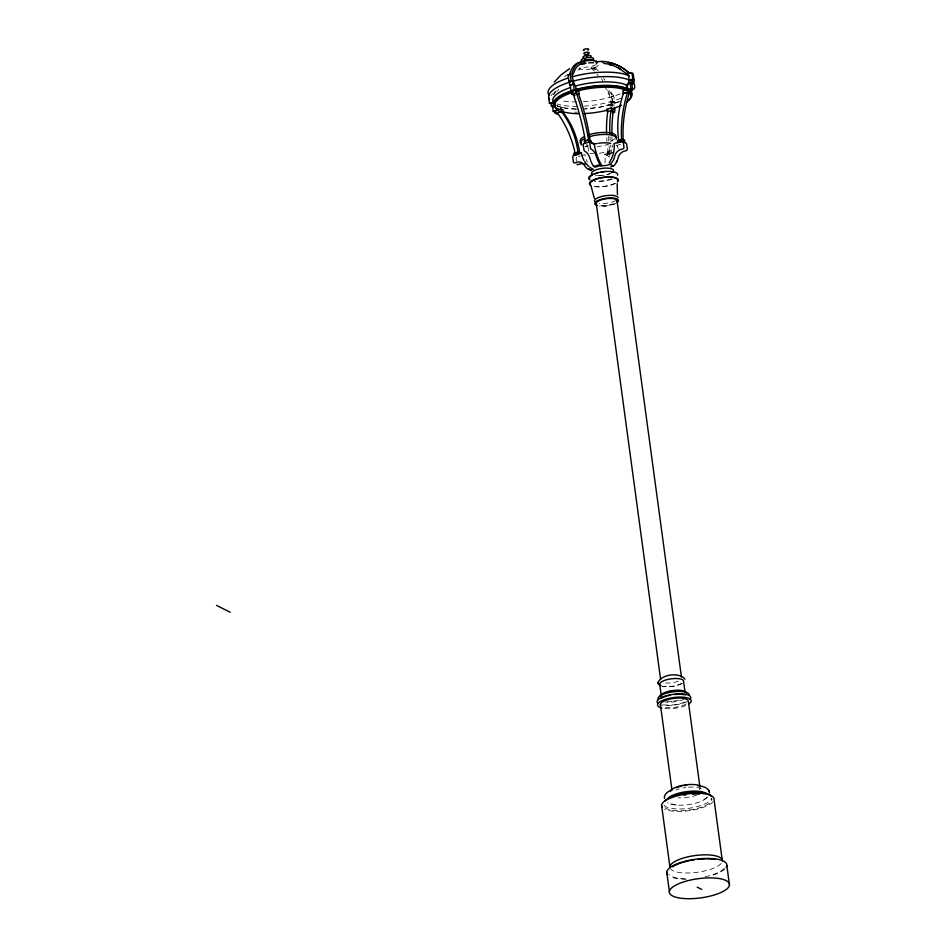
<?xml version="1.0" encoding="UTF-8"?>
<svg xmlns="http://www.w3.org/2000/svg" width="946" height="946" viewBox="0 0 946 946"><rect width="100%" height="100%" fill="white"/><g stroke="black" fill="none" stroke-linecap="round" stroke-linejoin="round"><path stroke-width="0.71" stroke-dasharray="4.73 3.55" d="M707.892 796.993L701.033 801.345M682.397 683.355L674.321 686.193L662.176 686.394M585.74 146.902L588.045 145.85M619.535 101.553L600.923 106.981L584.663 108.92M609.732 173.828L607.001 174.691M614.368 204.147L605.156 206.122L599.066 206.039M594.384 71.222A49.511 19.913 73.8 0 0 591.747 68.739L591.593 67.58L593.757 66.953A18.861 7.58 73.8 0 1 596.76 69.235A54.998 22.113 73.8 0 1 598.156 70.773M591.747 68.739L593.911 68.1A49.511 19.913 73.8 0 1 596.548 70.595M607.71 90.177A54.998 22.113 73.8 0 1 608.869 92.696L609.047 93.11A5.286 2.129 73.8 0 0 610.678 95.641L611.554 96.61L613.718 95.984L614.545 102.05L612.381 102.676L610.537 101.754L609.933 97.308A3.276 1.313 73.8 0 0 608.94 94.529A18.766 7.544 73.8 0 1 606.764 90.497A49.511 19.913 73.8 0 0 605.641 88.155M612.334 104.166L608.893 105.136A4.742 1.904 73.8 0 0 610.004 101.92L614.167 101.435L614.628 104.9L610.82 105.562L611.376 109.677M610.004 101.92L614.167 101.435M610.82 105.562L614.628 104.9M587.182 144.655L586.106 144.963L587.738 145.779M578.183 156.61L580.572 155.913M581.766 155.57L584.888 154.659A24.17 20.753 -63.4 0 0 586.213 159.661A26.015 22.326 -63.4 0 0 587.348 162.133M620.588 144.289L617.478 145.199A24.17 20.753 -63.4 0 1 617.643 149.208M607.143 152.46L609.638 153.713L609.957 156.031L607.45 154.777L607.143 152.46L611.471 151.206M607.628 152.708L611.412 151.608A95.475 38.384 73.8 0 1 610.667 145.329M604.991 162.96A26.015 10.465 73.8 0 0 605.121 159.295A24.17 9.72 73.8 0 0 604.742 154.281L611.234 152.389A24.17 9.72 73.8 0 1 611.341 153.252M609.129 153.453L612.913 152.353M609.638 153.713L613.966 152.46M606.374 155.097L611.778 153.524M604.742 154.281L608.869 156.338L609.957 156.031M604.151 175.294L595.531 175.589M576.209 109.086L563.792 107.891M676.307 805.046L667.864 803M557.194 105.928L562.09 107.596M578.964 68.396L580.099 68.963L579.945 67.805A18.861 16.188 -63.4 0 0 579.472 67.935M614.545 102.05L612.701 101.127L612.097 96.681A3.276 1.313 73.8 0 0 611.104 93.902A18.766 7.544 73.8 0 1 608.928 89.87M612.535 101.908L611.624 101.447A4.742 1.904 73.8 0 1 610.513 104.663L610.986 108.128M556.816 105.68A4.742 4.068 -63.4 0 0 557.253 105.692L558.105 106.118A4.742 4.068 -63.4 0 1 556.816 105.928M616.083 145.034L617.821 146.937L618.128 149.03M613.718 95.984L612.842 95.014A5.286 2.129 73.8 0 1 611.211 92.483L611.033 92.069A54.998 22.113 73.8 0 0 609.874 89.539M611.554 96.61L612.381 102.676M612.452 106.508L612.133 104.19A4.742 1.904 73.8 0 0 613.245 100.974M610.915 102.381L611.388 105.846M593.757 66.953L593.911 68.1M576.445 161.328L576.138 159.023A2.176 1.868 -63.4 0 1 576.717 157.237M588.755 151.124A24.17 9.72 73.8 0 1 587.868 146.654M620.824 98.242A43.398 13.847 -7.7 0 1 584.273 106.141M577.285 106.39A43.398 13.847 -7.7 0 1 557.123 104.001M618.944 101.719A39.791 12.688 -7.7 0 1 584.711 109.003M576.28 109.168A39.791 12.688 -7.7 0 1 564.36 107.974M563.177 107.714A39.791 12.688 -7.7 0 1 557.253 105.692M556.248 90.887A18.766 16.106 -63.4 0 1 553.694 94.6M564.596 76.839A54.998 47.194 -63.4 0 1 566.678 74.876M552.499 93.63A5.286 4.541 -63.4 0 1 552.204 94.162M551.873 94.671A5.286 4.541 -63.4 0 1 551.045 95.558M553.339 94.73A5.286 4.541 -63.4 0 0 553.635 94.186L553.836 93.772A54.998 47.194 -63.4 0 1 555.207 91.194M557.383 91.455A49.511 42.499 -63.4 0 1 558.755 89.066M577.805 70.205A49.511 42.499 -63.4 0 1 580.099 68.963M609.413 143.898A18.092 5.771 -7.7 0 1 597.34 146.595M587.561 146.618A18.092 5.771 -7.7 0 1 585.231 146.216M614.723 138.79A18.092 5.771 -7.7 0 1 610.324 141.403M611.814 149.728A15.704 5.014 -7.7 0 1 598.83 153.311M593.544 153.595A15.704 5.014 -7.7 0 1 589.997 153.37M611.341 172.964A11.056 3.524 -7.7 0 1 604.104 175.235M601.242 175.589A11.056 3.524 -7.7 0 1 595.968 175.53M611.542 178.865A13.67 4.363 -7.7 0 1 595.034 180.911M612.121 179.031A14.628 4.659 -7.7 0 1 594.455 181.23M615.515 183.323A14.628 4.659 -7.7 0 1 595.2 186.717M614.9 183.252A13.847 4.423 -7.7 0 1 593.107 185.96M615.775 200.611A11.967 3.819 -7.7 0 1 599.161 203.39M616.13 203.213A11.967 3.819 -7.7 0 1 599.516 205.992M596.276 64.529A9.933 3.169 -7.7 0 1 580.702 66.87M598.12 65.085A9.933 3.169 -7.7 0 1 590.41 68.999A9.933 3.169 -7.7 0 1 579.531 68.68M620.221 93.784A43.398 13.847 -7.7 0 1 582.287 101.766M576.682 101.932A43.398 13.847 -7.7 0 1 560.682 100.607M577.249 112.219A38.561 12.298 -7.7 0 1 574.66 112.125M608.869 156.338A2.176 0.875 73.8 0 1 609.366 157.249M609.07 145.921A120.603 48.483 73.8 0 0 609.673 153.299L608.172 152.554A95.475 38.384 73.8 0 1 607.297 145.022M608.81 141.12A120.603 48.483 73.8 0 1 608.68 136.401M610.217 140.398A95.475 38.384 73.8 0 1 609.981 136.768M606.977 141.344A95.475 38.384 73.8 0 1 606.741 137.714M612.488 147.422A120.603 48.483 73.8 0 1 612.322 144.986M612.109 141.368A120.603 48.483 73.8 0 1 611.908 134.297M597.009 74.226A49.511 19.913 73.8 0 1 598.298 75.905M591.593 67.58A18.861 7.58 73.8 0 1 594.596 69.862M601.431 78.743A54.998 22.113 73.8 0 1 602.756 80.848M603.595 78.104A54.998 22.113 73.8 0 1 604.92 80.209M681.723 683.509A12.062 3.843 -7.7 0 1 662.815 686.347M678.601 700.146A13.291 4.233 -7.7 0 1 672.984 701.152M671.837 701.258A13.291 4.233 -7.7 0 1 666.469 701.282M684.112 699.271A15.751 5.026 -7.7 0 1 665.168 702.109M684.502 702.157A15.751 5.026 -7.7 0 1 662.425 704.534M687.304 701.4A16.981 5.416 -7.7 0 1 661.526 704.912M685.755 705.527A16.981 5.416 -7.7 0 1 661.952 708.081M686.169 703.895A14.107 4.505 -7.7 0 1 664.057 707.206M697.048 794.912A15.751 5.026 -7.7 0 1 678.093 797.762M675.905 790.016A15.751 5.026 -7.7 0 1 679.24 788.858M683.071 787.935A15.751 5.026 -7.7 0 1 685.779 787.498M688.487 787.202A15.751 5.026 -7.7 0 1 701.719 789.52M706.686 797.774A20.552 6.551 -7.7 0 1 686.382 804.857A20.552 6.551 -7.7 0 1 667.344 801.995M664.033 805.2A24.324 7.757 -7.7 0 0 689.705 808.168A24.324 7.757 -7.7 0 0 711.688 798.046L711.924 799.784A24.324 7.757 -7.7 0 1 686.784 810.308A24.324 7.757 -7.7 0 1 663.702 804.963M712.87 801.889A26.476 8.443 -7.7 0 1 690.131 810.568A26.476 8.443 -7.7 0 1 664.53 809.137M721.195 863.438A26.476 8.443 -7.7 0 1 695.026 872.567A26.476 8.443 -7.7 0 1 670.501 868.889M724.34 868.298A29.101 9.283 -7.7 0 1 704.534 876.918M685.33 878.81A29.101 9.283 -7.7 0 1 668.621 874.293M724.612 869.185A30.331 9.673 -7.7 0 1 710.73 875.795M686.311 879.248A30.331 9.673 -7.7 0 1 670.135 876.587M699.78 787.226A14.107 4.505 -7.7 0 1 699.472 789.603M613.706 203.686A10.524 3.358 -7.7 0 1 598.96 205.27M678.258 681.12A10.524 3.358 -7.7 0 1 663.513 682.705"/><path stroke-width="1.42" d="M657.896 682.941C660.899 674.226 679.547 671.814 684.928 679.204M617.135 183.713L617.454 194.569M554.261 82.136L560.966 74.947L569.598 68.68M587.844 55.199C589.819 53.638 583.256 54.702 585.893 55.495M672.239 789.543C668.834 791.057 663.513 793.978 664.447 798.53M569.776 81.391L568.853 80.93L568.038 74.864L570.923 74.06A5.286 2.129 73.8 0 0 572.058 72.925L572.141 72.641A54.998 22.113 73.8 0 1 581.849 61.786A18.861 7.58 73.8 0 1 584.64 62.389L584.794 63.548A49.511 19.913 73.8 0 0 573.915 72.369A18.766 7.544 73.8 0 1 572.59 74.663A3.276 1.313 73.8 0 0 572.259 76.768L573.394 81.06A4.742 1.904 73.8 0 0 575.606 85.932L576.067 89.409L577.367 90.97M568.853 80.93L571.94 80.765M576.835 91.135L574.257 89.846L573.513 84.348L569.705 85.01L569.232 81.545L573.394 81.06M569.705 85.01L573.513 84.348M570.261 85.294L571.006 90.781L574.257 89.846M574.943 95.605L571.845 94.056L571.49 91.455L575.818 90.201L578.928 91.75L579.283 94.352L576.54 93.418L573.3 94.352A120.603 48.483 73.8 0 1 585.432 141.191M571.845 94.056L576.173 92.803L579.283 94.352M627.387 86.524L627.695 88.841L626.855 88.416L626.382 84.951A4.742 4.068 -63.4 0 0 629.007 79.984L630.769 79.464L632.472 80.315L632.933 83.78L630.154 83.248L630.899 88.747L632.59 89.586L631.857 84.099M548.633 97.249L549.449 103.315L551.211 102.807M631.053 79.606L633.938 79.665L633.122 73.599L630.379 72.913A5.286 4.541 -63.4 0 1 627.47 71.849L627.174 71.565A54.998 47.194 -63.4 0 0 601.94 61.384A18.861 16.188 -63.4 0 0 596.287 62.164L596.441 63.323M632.188 80.174L633.938 79.665M549.449 103.315L552.346 103.362L550.927 102.665L551.4 106.129L552.476 105.81L553.221 111.309L554.924 112.148M630.154 83.248L632.933 83.78M556.875 108.743L557.963 108.423M630.899 88.747L625.968 90.177L625.767 88.735L626.855 88.416M554.9 110.599L560.848 108.873L563.106 109.996L563.461 112.598L561.203 111.462L555.255 113.201L554.9 110.599L556.023 111.155M628.889 93.595L631.266 92.897L630.923 90.296L628.664 89.172L622.705 90.899L623.343 93.642L627.541 92.424L629.232 93.264A120.603 103.504 -63.4 0 0 623.237 140.457M553.221 111.309L558.152 109.878M630.639 90.154L632.59 89.586M623.059 93.5L629.007 91.774L631.266 92.897M611.222 107.891L606.894 109.145L607.249 111.746L611.577 110.493L614.675 112.042L614.332 109.44L611.222 107.891L611.577 110.493M614.332 109.44L614.805 110.114L614.439 107.359M612.511 112.669L614.675 112.042M584.687 143.402L584.38 141.084L588.708 139.831L591.203 141.084L591.522 143.39L592.598 143.083M589.216 140.091L584.38 141.084M590.718 140.836L590.174 141.001A95.475 38.384 73.8 0 0 578.739 94.505M590.103 141.829L583.611 143.721A2.176 0.875 73.8 0 0 583.28 145.176L584.108 150.58L586.213 152.152A8.703 3.5 73.8 0 1 590.127 158.952A11.79 4.742 73.8 0 0 593.757 166.461L595.105 167.135L601.609 165.254L600.249 164.58A11.79 4.742 73.8 0 1 596.619 157.06A8.703 3.5 73.8 0 0 592.704 150.272L590.6 148.699L589.772 143.295A2.176 0.875 73.8 0 1 590.103 141.829L594.23 143.887A24.17 9.72 73.8 0 0 595.247 149.232A26.015 10.465 73.8 0 0 600.947 164.107M578.633 151.845L573.844 153.24L574.163 155.546L578.952 154.163L578.633 151.845L580.891 152.98M624.809 142.621L624.502 140.315L622.232 139.18L617.454 140.576L617.762 142.881L617.194 142.598M575.109 153.098L577.982 152.259A95.475 81.947 -63.4 0 0 561.486 111.604L557.289 112.822A120.603 103.504 -63.4 0 1 575.109 153.098L574.825 152.956M618.377 140.304L620.588 139.89M593.284 169.251L590.694 169.996A11.79 10.11 -63.4 0 1 584.498 165.444A8.703 7.473 -63.4 0 0 577.639 162.05L574.849 162.854A1.372 1.183 -63.4 0 1 573.371 161.943L572.744 157.32A2.176 1.868 -63.4 0 1 573.595 155.262L581.494 152.968A24.17 20.753 -63.4 0 0 582.819 157.97A26.015 22.326 -63.4 0 0 583.966 160.43M610.809 166.839L613.398 166.082A11.79 10.11 -63.4 0 0 617.939 158.408A8.703 7.473 -63.4 0 1 623.402 151.431L626.193 150.627A1.372 1.183 -63.4 0 0 627.316 148.96L626.69 144.336A2.176 1.868 -63.4 0 0 625.377 142.905L621.983 141.214L614.084 143.508A24.17 20.753 -63.4 0 1 614.167 148.865A26.015 22.326 -63.4 0 1 609.2 162.747M623.52 140.599L624.502 140.315M618.956 142.539L622.551 141.498L622.232 139.18M593.757 166.461L600.249 164.58M607.427 165.136L610.004 164.391L613.398 166.082M568.038 74.864L568.759 74.687A5.286 2.129 73.8 0 0 569.894 73.552L569.977 73.268A54.998 22.113 73.8 0 1 579.685 62.412A18.861 7.58 73.8 0 1 581.258 62.507M586.65 56.263L587.868 56.192M600.639 165.893L606.457 165.42M610.868 195.266L613.647 195.432M697.852 785.7C702.275 786.15 709.027 787.356 709.488 792.925M596.287 62.164L597.423 62.732M629.007 79.984L628.688 75.668A3.276 2.803 -63.4 0 0 627.08 73.599A18.766 16.106 -63.4 0 1 623.296 71.411A49.511 42.499 -63.4 0 0 603.737 63.382M626.382 84.951L627.233 85.377A4.742 4.068 -63.4 0 0 627.636 85.116M625.767 88.735L626.808 90.603M570.852 81.072L571.774 81.533M569.232 81.545L570.154 82.006M571.006 90.781L572.034 91.301M571.49 91.455L573.04 92.235M621.262 139.464L621.546 139.606A120.603 103.504 -63.4 0 1 627.541 92.424M551.4 106.129L553.091 106.981M557.88 109.736L559.003 110.292A38.561 12.298 -7.7 0 1 572.33 92.495M555.255 113.201L557.513 114.324M216.516 605.393L230.28 612.275M697.167 887.171L701.696 889.429M616.284 162.05L616.792 161.104M658.735 684.679L657.789 682.527M590.943 185.522L594.336 198.424M708.767 790.348L708.968 791.081M631.987 73.031L632.815 79.097M630.769 79.464L631.242 82.941M628.664 89.172L629.007 91.774M726.859 865.614L729.484 885.078A30.331 9.673 -7.7 0 1 683.296 898.487A30.331 9.673 -7.7 0 1 685.507 881.341A30.331 9.673 -7.7 0 1 729.484 885.078M722.377 861.108L714.053 799.547A26.476 8.443 -7.7 0 0 685.495 794.167A26.476 8.443 -7.7 0 0 662.176 807.328M699.91 786.918L688.345 701.388A14.107 4.505 -7.7 0 0 673.126 698.515A14.107 4.505 -7.7 0 0 660.698 705.527M685.034 692.165L683.58 681.368A12.062 3.843 -7.7 0 0 672.133 678.72A12.062 3.843 -7.7 0 0 659.681 683.946L661.313 696.079A12.062 3.843 -7.7 0 1 661.857 695.014M617.076 200.93L681.427 676.898M588.708 139.831L589.015 142.148M596.216 203.165L660.568 679.133M660.379 704.392L671.944 789.922M575.818 90.201L576.173 92.803M572.484 80.599L572.945 84.064M570.202 74.226L571.017 80.304M661.573 805.188L669.898 866.749A26.476 8.443 -7.7 0 1 693.82 855.728A26.476 8.443 -7.7 0 1 721.774 858.968M666.741 872.07L669.378 891.534M560.848 108.873L561.203 111.462M555.385 106.224A38.561 12.298 -7.7 0 1 572.129 91.053M575.014 90.154A38.561 12.298 -7.7 0 1 626.619 89.149M630.048 91.774A38.561 12.298 -7.7 0 1 630.923 94.896M631.23 91.549A39.791 12.688 -7.7 0 1 628.499 100.051M556.615 108.553A39.791 12.688 -7.7 0 1 573.158 90.26M575.759 89.503A39.791 12.688 -7.7 0 1 627.695 88.841M630.237 93.228A38.561 12.298 -7.7 0 1 626.453 102.334M621.581 105.183A38.561 12.298 -7.7 0 1 612.062 108.861M608.042 109.996A38.561 12.298 -7.7 0 1 584.202 113.579M578.763 113.686A38.561 12.298 -7.7 0 1 562.196 111.557M576.481 91.242A38.561 12.298 -7.7 0 1 625.85 90.154M633.714 83.354A43.398 13.847 -7.7 0 1 633.737 89.397M549.673 99.614A43.398 13.847 -7.7 0 1 570.367 81.947M573.028 81.179A43.398 13.847 -7.7 0 1 629.859 80.398M629.634 82.337A4.742 4.068 -63.4 0 1 629.457 82.81M628.7 84.099A4.742 4.068 -63.4 0 1 628.014 84.809M553.717 102.984A39.791 12.688 -7.7 0 1 570.178 87.6M575.286 86.039A39.791 12.688 -7.7 0 1 627.233 85.377M631.372 89.101A39.791 12.688 -7.7 0 1 631.68 91.301M621.983 141.214A2.176 1.868 -63.4 0 1 623.308 142.633L623.934 147.269A1.372 1.183 -63.4 0 1 622.799 148.924L620.008 149.74A8.703 7.473 -63.4 0 0 614.545 156.717A11.79 10.11 -63.4 0 1 610.004 164.391M618.66 140.446A95.475 81.947 -63.4 0 1 623.343 93.642M618.483 68.041A49.511 42.499 -63.4 0 1 620.552 69.224M609.602 64.73A49.511 42.499 -63.4 0 1 611.908 65.345M601.668 61.951A18.861 16.188 -63.4 0 1 603.075 61.951M608.136 62.507A54.998 47.194 -63.4 0 1 628.31 72.133L628.605 72.416A5.286 4.541 -63.4 0 0 630.19 73.315M576.54 93.418A120.603 48.483 73.8 0 1 588.672 140.245M580.336 64.198A49.511 19.913 73.8 0 1 582.63 64.174M592.125 168.672A26.015 22.326 -63.4 0 1 589.949 167.312M588.92 166.52A26.015 22.326 -63.4 0 1 584.64 161.589M585.006 164.332A8.703 7.473 -63.4 0 0 581.033 163.741L578.243 164.545A1.372 1.183 -63.4 0 1 576.954 164.166M591.049 170.505A11.79 10.11 -63.4 0 1 589.051 168.802M563.177 112.456A95.475 81.947 -63.4 0 1 579.685 153.11M554.723 104.923A4.742 4.068 -63.4 0 1 552.807 102.606M590.576 185.369A14.628 4.659 -7.7 0 1 603.785 177.221A14.628 4.659 -7.7 0 1 617.371 182.034M597.304 205.554A11.967 3.819 -7.7 0 1 604.979 198.435A11.967 3.819 -7.7 0 1 617.655 202.148M581.825 144.939A18.092 5.771 -7.7 0 1 584.001 138.896M588.554 136.969A18.092 5.771 -7.7 0 1 607.84 134.569A18.092 5.771 -7.7 0 1 616.165 139.204M581.554 142.917A18.092 5.771 -7.7 0 1 583.729 136.874M588.282 134.947A18.092 5.771 -7.7 0 1 607.568 132.546A18.092 5.771 -7.7 0 1 615.893 137.182M592.468 174.513A11.056 3.524 -7.7 0 1 601.029 168.554A11.056 3.524 -7.7 0 1 613.457 171.001M589.831 179.87A14.628 4.659 -7.7 0 1 601.148 172.006A14.628 4.659 -7.7 0 1 617.584 175.235M590.316 184.174A13.847 4.423 -7.7 0 1 603.796 177.47A13.847 4.423 -7.7 0 1 617.561 180.792M594.537 201.415A11.967 3.819 -7.7 0 1 609.756 195.349M613.434 195.503A11.967 3.819 -7.7 0 1 618.045 197.489M593.272 144.289A15.704 5.014 -7.7 0 1 597.186 143.461M598.534 143.26A15.704 5.014 -7.7 0 1 610.749 143.378M589.76 178.652A13.67 4.363 -7.7 0 1 589.725 177.517M590.6 176.299A13.67 4.363 -7.7 0 1 592.35 175.081M594.821 173.969A13.67 4.363 -7.7 0 1 597.872 173.012M601.278 172.29A13.67 4.363 -7.7 0 1 603.643 171.971M611.329 171.912A13.67 4.363 -7.7 0 1 613.859 172.409M584.084 50.54A2.684 0.863 -7.7 0 1 584.25 49.298A2.684 0.863 -7.7 0 1 588.01 48.885A2.684 0.863 -7.7 0 1 587.856 50.126M585.077 54.028A2.684 0.863 -7.7 0 1 584.261 52.929A2.684 0.863 -7.7 0 1 587.939 52.219A2.684 0.863 -7.7 0 1 588.767 53.319M588.317 53.544A2.684 0.863 -7.7 0 1 587.75 53.745M583.363 57.789A4.127 1.313 -7.7 0 1 586.638 55.459A4.127 1.313 -7.7 0 1 590.907 56.665M581.282 60.804A6.303 2.01 -7.7 0 1 587.655 57.564A6.303 2.01 -7.7 0 1 593.355 59.515M581.695 61.762A6.303 2.01 -7.7 0 1 588.743 59.515A6.303 2.01 -7.7 0 1 593.911 60.982M549.082 95.168A43.398 13.847 -7.7 0 1 568.38 77.939M572.425 76.732A43.398 13.847 -7.7 0 1 629.256 75.952M633.111 78.908A43.398 13.847 -7.7 0 1 634.104 82.42M583.398 61.549A9.933 3.169 -7.7 0 1 597.576 61.963M583.706 63.855A9.933 3.169 -7.7 0 1 586.13 63.287M588.684 62.897A9.933 3.169 -7.7 0 1 593.556 62.803M584.616 58.983A4.127 1.313 -7.7 0 1 585.491 58.676M611.908 134.297A120.603 48.483 73.8 0 1 613.221 111.746L611.033 110.647A95.475 38.384 73.8 0 0 609.827 133.209M606.552 132.984A95.475 38.384 73.8 0 1 607.781 111.593M661.952 708.081A16.981 5.416 -7.7 0 1 661.928 700.714A16.981 5.416 -7.7 0 1 684.597 697.308A16.981 5.416 -7.7 0 1 688.582 704.096M661.029 685.744A12.062 3.843 -7.7 0 1 659.953 684.916M658.298 699.768A15.751 5.026 -7.7 0 1 672.157 691.94A15.751 5.026 -7.7 0 1 689.149 695.144M657.494 702.89A16.981 5.416 -7.7 0 1 674.652 694.163A16.981 5.416 -7.7 0 1 690.001 699.401M667.438 874.518A30.331 9.673 -7.7 0 1 696.764 859.086A30.331 9.673 -7.7 0 1 726.173 867.376M667.734 692.034A12.062 3.843 -7.7 0 1 670.667 691.325M673.777 690.864A12.062 3.843 -7.7 0 1 682.078 691.1M660.095 696.209A13.291 4.233 -7.7 0 1 673.824 690.462A13.291 4.233 -7.7 0 1 686.441 693.383M670.513 791.542A15.751 5.026 -7.7 0 1 682.728 785.334A15.751 5.026 -7.7 0 1 699.969 785.842M667.793 798.53A20.552 6.551 -7.7 0 1 688.109 791.447A20.552 6.551 -7.7 0 1 707.135 794.297M664.553 801.085A24.324 7.757 -7.7 0 1 688.605 792.701A24.324 7.757 -7.7 0 1 711.132 796.083M660.746 698.586A15.751 5.026 -7.7 0 1 663.359 697.261M664.399 696.847A15.751 5.026 -7.7 0 1 666.705 696.09M667.935 695.759A15.751 5.026 -7.7 0 1 670.537 695.18M674.593 694.565A15.751 5.026 -7.7 0 1 685.436 694.884M672.44 866.773A29.101 9.283 -7.7 0 1 682.125 862.563M683.438 862.161A29.101 9.283 -7.7 0 1 689.055 860.765M690.521 860.47A29.101 9.283 -7.7 0 1 694.246 859.831M698.018 859.346A29.101 9.283 -7.7 0 1 705.444 858.862M706.863 858.85A29.101 9.283 -7.7 0 1 715.33 859.417M676.65 787.675A14.107 4.505 -7.7 0 1 678.589 786.954M679.642 786.634A14.107 4.505 -7.7 0 1 681.9 786.055M684.277 785.594A14.107 4.505 -7.7 0 1 686.713 785.263M683.792 795.148A24.324 7.757 -7.7 0 1 686.311 794.746M692.602 794.12A24.324 7.757 -7.7 0 1 699.401 794.108M596.465 204.017A10.524 3.358 -7.7 0 1 607.084 198.613A10.524 3.358 -7.7 0 1 616.603 201.853"/></g></svg>
